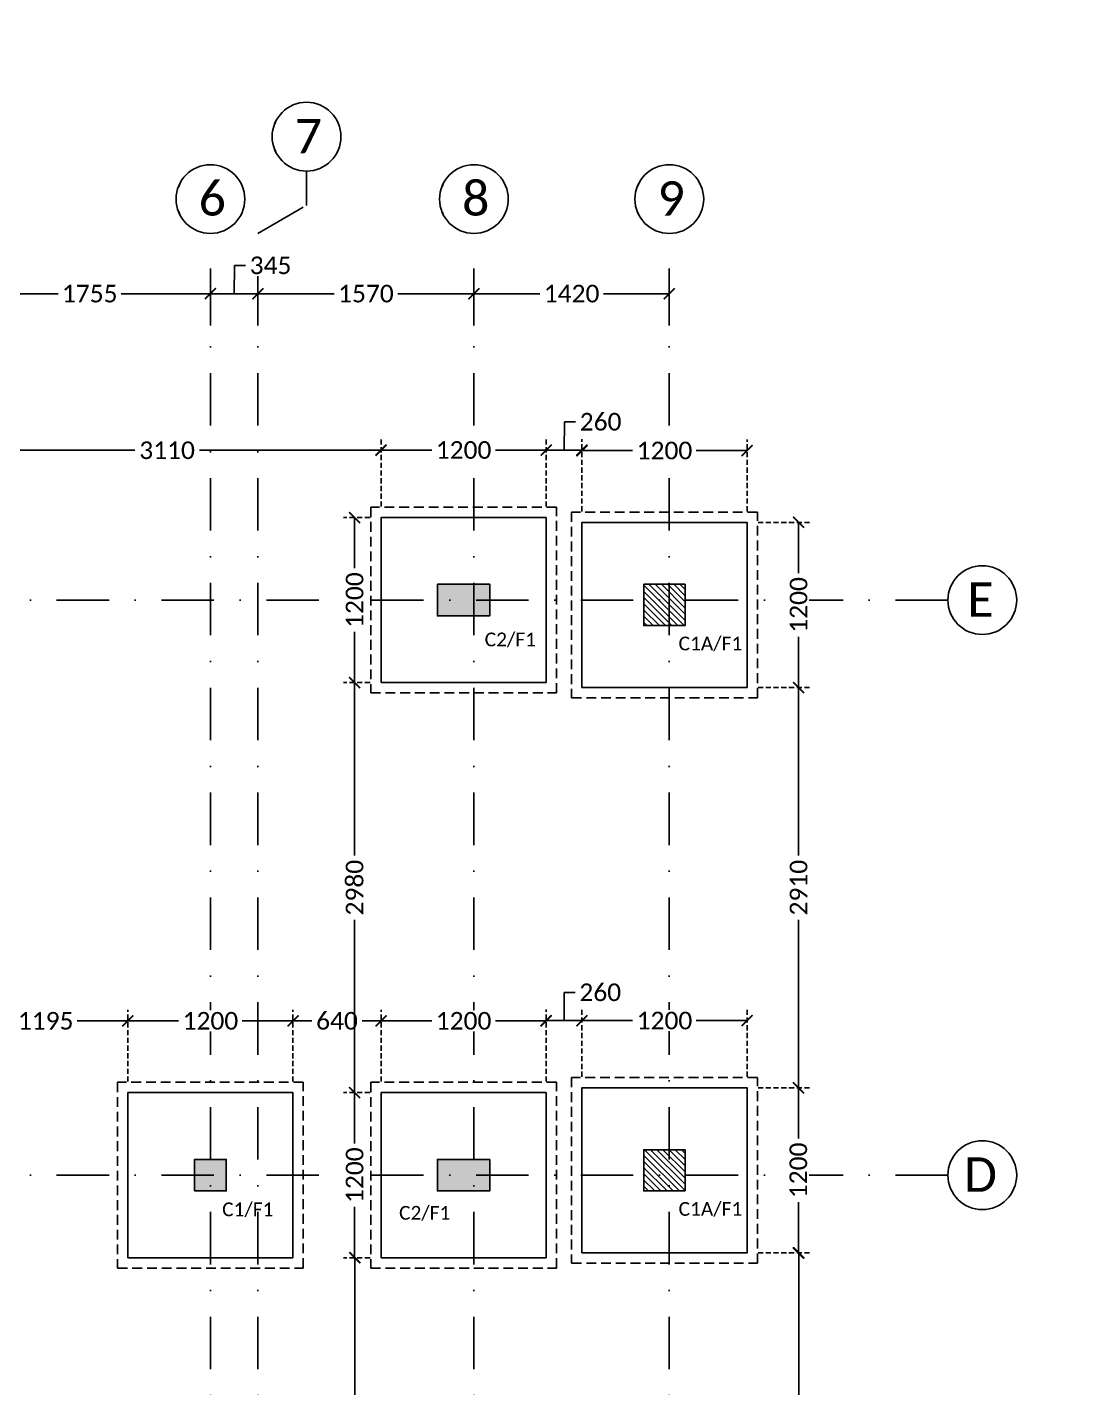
# Model space of a CAD drawing. Header units: millimetres. Extents: x -176651 to 954389, y -469666 to 486614.
# Drawn here: x 263436 to 271064, y 174909 to 184799 of the extents above; entities that cross this region are included whole.
import ezdxf
from ezdxf.xclip import XClip

# ---------------------------------------------------------------- set-up
doc = ezdxf.new("R2010")
doc.units = ezdxf.units.MM
doc.header["$LTSCALE"] = 150
doc.header["$XCLIPFRAME"] = 2
for name, pattern in [('3BHK-W(SB)$0$HIDDEN', [0.375, 0.25, -0.125]), ('DASHDOTX2', [50.8, 25.4, -12.7, 0, -12.7]), ('HIDDEN2', [4.7625, 3.175, -1.5875])]:
    doc.linetypes.add(name, pattern=pattern)
for name, color, linetype in [('ad-Column', 3, 'Continuous'), ('ad-Column Hatch', 125, 'Continuous'), ('ad-Footing line', 2, 'Continuous'), ('ad-Grid', 8, 'DASHDOTX2'), ('ad-PCC line', 8, 'HIDDEN2'), ('ad-RCC', 3, 'Continuous'), ('ad-RCC Hatch', 125, 'Continuous'), ('ad-Road', 2, 'Continuous'), ('ad-Road Hatch', 8, 'Continuous'), ('ad-Text main', 7, 'Continuous')]:
    doc.layers.add(name, color=color, linetype=linetype)
doc.layers.add('ad-External Dimensions', color=5, linetype='Continuous', true_color=0x0000ff)
doc.layers.add('ad-Foundation text', color=6, linetype='Continuous', true_color=0xff00ff)
doc.layers.add('ad-Grid Dimension', color=6, linetype='Continuous', lineweight=0, true_color=0xff00ff)
doc.styles.get("Standard").update_dxf_attribs({"font": 'calibril.ttf'})
doc.dimstyles.new('A-75-DIM-INT (Framing)', dxfattribs={"dimscale": 100, "dimtxt": 1.6, "dimasz": 1, "dimexe": 1, "dimexo": 1, "dimgap": 0.5, "dimtad": 0, "dimdec": 0, "dimdsep": 46, "dimtxsty": 'Standard', "dimblk": 'ARCHTICK', "dimcen": 0.025, "dimclrd": 5, "dimclre": 5, "dimclrt": 256, "dimazin": 2, "dimtfac": 1, "dimtdec": 0, "dimtmove": 1, "dimatfit": 0, "dimldrblk": 'ARCHTICK', "dimfxl": 1, "dimtfill": 1, "dimtolj": 1, "dimtzin": 0, "dimarcsym": 0})

# ---------------------------------------------------------------- blocks, each defined once
blk = doc.blocks.new('A$C4fb60e89')
at = {"layer": 'ad-Road Hatch', "ltscale": 5, "transparency": 33554687}
h = blk.add_hatch(dxfattribs=at)
h.set_pattern_fill('AR-HBONE', color=256, scale=15)
h.set_pattern_definition([(45, (-193247.7, -428758.8), (0, 2155.2615), [4572, -1524]), (135, (-192170.1, -427681.1), (2e-13, 2155.2615), [4572, -1524])])
h.paths.add_polyline_path([(175594.5, -250241), (169177.9, -249341.1), (167473.5, -249057.1), (167473.5, -138693.9), (101313.5, -138693.9), (101313.5, -199953.9), (101307.7, -237994.6), (101040.4, -268291), (101007.7, -280967.7), (101066.4, -293683.6), (101242.5, -311127.2), (100909.9, -319343.6), (100949.1, -333937.5), (100668.7, -366959.6), (100727.3, -390982.9), (100668.7, -404585.6), (100538.2, -420418.5), (100466.5, -428758.8), (92426.2, -427265.5), (92163.5, -427209.5), (92163.5, -321453.9), (24803.5, -321453.9), (24803.5, -412960.5), (15653.5, -411028.6), (15653.5, -321452.2), (-19535.1, -321452.2), (-34427.5, -319476.7), (-65207.4, -315394.6), (-171770.1, -301268.1), (-185853.9, -298333.1), (-193247.7, -296831.5), (-193244, -292907.6), (-191913.8, -285219.4), (-191838.8, -284678.8), (-183397.4, -286393.2), (-169722.9, -289242.8), (-53141.2, -304697.5), (-18730.1, -309262.2), (15653.3, -309262.2), (15653.5, 703.4), (24803.5, 1114.6), (24803.5, -129543.9), (92163.5, -129543.9), (92163.5, 15133.3), (101313.5, 17712.8), (101313.5, -129543.9), (167473.5, -129543.9), (167473.5, 35551.6), (175738, 37855), (175848.8, 28595.3), (175835.8, 25947.4), (175777.1, 14040.5), (175855.3, 2315.8), (175659.7, -18036.1), (175731.4, -34038.6), (175718.4, -46839.2), (175672.7, -63402.4), (175816.2, -82071.9), (175542.3, -106356), (175490.2, -124640.8), (175574.9, -145018.8), (175731.4, -168892), (175796.6, -181268.8), (175796.6, -192667.4), (175744.5, -208200.3), (175829.2, -223276.8), (175887.9, -234871.1)])
h.paths.add_polyline_path([(24803.5, -309263.9), (92163.5, -309263.9), (92163.5, -138693.9), (24803.5, -138693.9)], flags=16)
blk = doc.blocks.new("Plot's Boundary")
at = {"layer": 'ad-Road', "ltscale": 5}
blk.add_blockref('A$C4fb60e89', (191838.8, 428758.8), dxfattribs=at)
blk = doc.blocks.new('A$C42b14ea2')
at = {"layer": 'ad-RCC Hatch', "transparency": 33554687}
h = blk.add_hatch(dxfattribs=at)
h.set_pattern_fill('ANSI31', color=256, scale=10)
h.set_pattern_definition([(45, (8643.536, 7380), (-22.45064, 22.45064), [])])
h.paths.add_polyline_path([(0, 0), (300, 0), (300, 300), (0, 300)])
at = {"layer": 'ad-RCC'}
blk.add_lwpolyline([(0, 0), (300, 0), (300, 300), (0, 300)], close=True, dxfattribs=at)
blk = doc.blocks.new('zw$6AA0')
at = {"layer": 'ad-Column Hatch', "transparency": 33554687}
h = blk.add_hatch(color=256, dxfattribs=at)
h.dxf.hatch_style = 1
h.paths.add_polyline_path([(0, -230), (380, -230), (380, 0), (0, 0)])
at = {"layer": 'ad-Column'}
blk.add_lwpolyline([(0, -230), (380, -230), (380, 0), (0, 0)], close=True, dxfattribs=at)
blk = doc.blocks.new('zw$C199')
at = {"layer": 'ad-Column Hatch', "transparency": 33554687}
h = blk.add_hatch(color=256, dxfattribs=at)
h.dxf.hatch_style = 1
h.paths.add_polyline_path([(0, 0), (230, 0), (230, 230), (0, 230)])
at = {"layer": 'ad-Column'}
blk.add_lwpolyline([(0, 0), (230, 0), (230, 230), (0, 230)], close=True, dxfattribs=at)
blk = doc.blocks.new('1215E_Columns')
at = {"xscale": -1, "rotation": 180.0000000000004}
blk.add_blockref('A$C42b14ea2', (11495, 12355), dxfattribs=at)
at = {"xscale": -1}
blk.add_blockref('A$C42b14ea2', (11795, 7945), dxfattribs=at)
at = {"layer": 'ad-Column', "xscale": -1, "rotation": 359.9999999999996}
blk.add_blockref('zw$6AA0', (10375, 12355), dxfattribs=at)
at = {"layer": 'ad-Column'}
for name, p, rotation in [('zw$C199', (8230, 7945), 359.9999999999996), ('zw$6AA0', (10375, 7945), 179.9999999999996)]:
    blk.add_blockref(name, p, dxfattribs=dict(at, rotation=rotation))
blk = doc.blocks.new('_ArchTick')
at = {"color": 0, "linetype": 'ByBlock', "const_width": 0.15}
blk.add_lwpolyline([(-0.5, -0.5), (0.5, 0.5)], dxfattribs=at)
blk = doc.blocks.new('*D238')
at = {"layer": 'ad-Grid Dimension', "lineweight": -2}
for p, q in [((6590, 14234.9), (6590, 14547.4)), ((8345, 14234.9), (8345, 14547.4)), ((6590, 14467.4), (7239, 14467.4)), ((8345, 14467.4), (7696, 14467.4))]:
    blk.add_line(p, q, dxfattribs=at)
at = {"layer": 'Defpoints', "color": 0}
for p in [(8345, 14467.4), (6590, 14154.9), (8345, 14154.9)]:
    blk.add_point(p, dxfattribs=at)
at = {"layer": 'ad-Grid Dimension', "lineweight": -2, "xscale": 80, "yscale": 80, "zscale": 80, "rotation": 180}
blk.add_blockref('_ArchTick', (6590, 14467.4), dxfattribs=at)
at = {"layer": 'ad-Grid Dimension', "lineweight": -2, "xscale": 80, "yscale": 80, "zscale": 80}
blk.add_blockref('_ArchTick', (8345, 14467.4), dxfattribs=at)
at = {"layer": 'ad-Grid Dimension', "insert": (7467.5, 14467.4), "char_height": 128, "attachment_point": 5, "bg_fill": 3, "box_fill_scale": 1.1, "bg_fill_color": 257, "bg_fill_transparency": 0}
blk.add_mtext('\\A1;1755', dxfattribs=at)
blk = doc.blocks.new('*D239')
at = {"layer": 'ad-Grid Dimension', "lineweight": -2}
for p, q in [((8690, 14234.9), (8690, 14547.4)), ((10260, 14234.9), (10260, 14547.4)), ((8690, 14467.4), (9243.8, 14467.4)), ((10260, 14467.4), (9706.2, 14467.4))]:
    blk.add_line(p, q, dxfattribs=at)
at = {"layer": 'Defpoints', "color": 0}
for p in [(10260, 14467.4), (8690, 14154.9), (10260, 14154.9)]:
    blk.add_point(p, dxfattribs=at)
at = {"layer": 'ad-Grid Dimension', "lineweight": -2, "xscale": 80, "yscale": 80, "zscale": 80, "rotation": 180}
blk.add_blockref('_ArchTick', (8690, 14467.4), dxfattribs=at)
at = {"layer": 'ad-Grid Dimension', "lineweight": -2, "xscale": 80, "yscale": 80, "zscale": 80}
blk.add_blockref('_ArchTick', (10260, 14467.4), dxfattribs=at)
at = {"layer": 'ad-Grid Dimension', "insert": (9475, 14467.4), "char_height": 128, "attachment_point": 5, "bg_fill": 3, "box_fill_scale": 1.1, "bg_fill_color": 257, "bg_fill_transparency": 0}
blk.add_mtext('\\A1;1570', dxfattribs=at)
blk = doc.blocks.new('*D232')
at = {"layer": 'ad-Grid Dimension', "lineweight": -2}
for p, q in [((10260, 14234.9), (10260, 14547.4)), ((11680, 14234.9), (11680, 14547.4)), ((10260, 14467.4), (10738.8, 14467.4)), ((11680, 14467.4), (11201.2, 14467.4))]:
    blk.add_line(p, q, dxfattribs=at)
at = {"layer": 'Defpoints', "color": 0}
for p in [(11680, 14467.4), (10260, 14154.9), (11680, 14154.9)]:
    blk.add_point(p, dxfattribs=at)
at = {"layer": 'ad-Grid Dimension', "lineweight": -2, "xscale": 80, "yscale": 80, "zscale": 80, "rotation": 180}
blk.add_blockref('_ArchTick', (10260, 14467.4), dxfattribs=at)
at = {"layer": 'ad-Grid Dimension', "lineweight": -2, "xscale": 80, "yscale": 80, "zscale": 80}
blk.add_blockref('_ArchTick', (11680, 14467.4), dxfattribs=at)
at = {"layer": 'ad-Grid Dimension', "insert": (10970, 14467.4), "char_height": 128, "attachment_point": 5, "bg_fill": 3, "box_fill_scale": 1.1, "bg_fill_color": 257, "bg_fill_transparency": 0}
blk.add_mtext('\\A1;1420', dxfattribs=at)
blk = doc.blocks.new('*D233')
at = {"layer": 'ad-Grid Dimension', "lineweight": -2}
for p, q in [((8520.9, 14672.8), (8517.5, 14467.4)), ((8600.9, 14672.8), (8520.9, 14672.8)), ((8345, 14234.9), (8345, 14547.4)), ((8690, 14234.9), (8690, 14547.4)), ((8345, 14467.4), (8690, 14467.4))]:
    blk.add_line(p, q, dxfattribs=at)
at = {"layer": 'Defpoints', "color": 0}
for p in [(8690, 14467.4), (8345, 14154.9), (8690, 14154.9)]:
    blk.add_point(p, dxfattribs=at)
at = {"layer": 'ad-Grid Dimension', "lineweight": -2, "xscale": 80, "yscale": 80, "zscale": 80, "rotation": 180}
blk.add_blockref('_ArchTick', (8345, 14467.4), dxfattribs=at)
at = {"layer": 'ad-Grid Dimension', "lineweight": -2, "xscale": 80, "yscale": 80, "zscale": 80}
blk.add_blockref('_ArchTick', (8690, 14467.4), dxfattribs=at)
at = {"layer": 'ad-Grid Dimension', "insert": (8782, 14672.8), "char_height": 128, "attachment_point": 5, "bg_fill": 3, "box_fill_scale": 1.1, "bg_fill_color": 257, "bg_fill_transparency": 0}
blk.add_mtext('\\A1;345', dxfattribs=at)
blk = doc.blocks.new('A$C71157536')
at = {"layer": 'ad-Footing line'}
for points in [[(-790, 11640), (410, 11640), (410, 12840), (-790, 12840)], [(670, 11605), (1870, 11605), (1870, 12805), (670, 12805)], [(-2630, 7460), (-1430, 7460), (-1430, 8660), (-2630, 8660)], [(-790, 7460), (410, 7460), (410, 8660), (-790, 8660)], [(670, 7495), (1870, 7495), (1870, 8695), (670, 8695)]]:
    blk.add_lwpolyline(points, close=True, dxfattribs=at)
at = {"layer": 'ad-PCC line', "ltscale": 0.15}
for points in [[(-865, 11565), (485, 11565), (485, 12915), (-865, 12915)], [(595, 11530), (1945, 11530), (1945, 12880), (595, 12880)], [(-2705, 7385), (-1355, 7385), (-1355, 8735), (-2705, 8735)], [(-865, 7385), (485, 7385), (485, 8735), (-865, 8735)], [(595, 7420), (1945, 7420), (1945, 8770), (595, 8770)]]:
    blk.add_lwpolyline(points, close=True, dxfattribs=at)
blk = doc.blocks.new('A$Cfb9dcffd')
at = {"layer": 'ad-Foundation text', "char_height": 100, "attachment_point": 5}
for s, insert, width in [('\\pxt5;C2/F1', (149.9, 11950.7), 349.312), ('\\pxt5;C1A/F1', (1604, 11921.3), 382.445), ('\\pxt5;C1/F1', (-1758.4, 7808.2), 349.312), ('\\pxt5;C2/F1', (-472.5, 7782.9), 349.312), ('\\pxt5;C1A/F1', (1604, 7811.3), 382.445)]:
    blk.add_mtext(s, dxfattribs=dict(at, insert=insert, width=width))
blk = doc.blocks.new('*D35')
at = {"layer": 'ad-External Dimensions', "linetype": '3BHK-W(SB)$0$HIDDEN', "lineweight": -2}
for p, q in [((9915, -4180), (9723.2, -4180)), ((9915, -5380), (9723.2, -5380))]:
    blk.add_line(p, q, dxfattribs=at)
at = {"layer": 'ad-External Dimensions', "lineweight": -2}
for p, q in [((9803.2, -4180), (9803.2, -4548.8)), ((9803.2, -5380), (9803.2, -5011.2))]:
    blk.add_line(p, q, dxfattribs=at)
at = {"layer": 'Defpoints', "color": 0}
for p in [(9803.2, -4180), (9995, -4180), (9995, -5380)]:
    blk.add_point(p, dxfattribs=at)
at = {"layer": 'ad-External Dimensions', "lineweight": -2, "xscale": 80, "yscale": 80, "zscale": 80}
for p, rotation in [((9803.2, -4180), 90), ((9803.2, -5380), 270)]:
    blk.add_blockref('_ArchTick', p, dxfattribs=dict(at, rotation=rotation))
at = {"layer": 'ad-External Dimensions', "insert": (9803.2, -4780), "char_height": 128, "attachment_point": 5, "rotation": 90, "bg_fill": 3, "box_fill_scale": 1.1, "bg_fill_color": 257, "bg_fill_transparency": 0}
blk.add_mtext('\\A1;1200', dxfattribs=at)
blk = doc.blocks.new('*D36')
at = {"layer": 'ad-External Dimensions', "linetype": '3BHK-W(SB)$0$HIDDEN', "lineweight": -2}
for p, q in [((9915, -5380), (9725, -5380)), ((9915, -7845), (9725, -7845))]:
    blk.add_line(p, q, dxfattribs=at)
at = {"layer": 'ad-External Dimensions', "lineweight": -2}
for p, q in [((9805, -5380), (9805, -6381)), ((9805, -7845), (9805, -6844))]:
    blk.add_line(p, q, dxfattribs=at)
at = {"layer": 'Defpoints', "color": 0}
for p in [(9995, -5380), (9805, -7845), (9995, -7845)]:
    blk.add_point(p, dxfattribs=at)
at = {"layer": 'ad-External Dimensions', "lineweight": -2, "xscale": 80, "yscale": 80, "zscale": 80}
for p, rotation in [((9805, -5380), 90), ((9805, -7845), 270)]:
    blk.add_blockref('_ArchTick', p, dxfattribs=dict(at, rotation=rotation))
at = {"layer": 'ad-External Dimensions', "insert": (9805, -6612.5), "char_height": 128, "attachment_point": 5, "rotation": 90, "bg_fill": 3, "box_fill_scale": 1.1, "bg_fill_color": 257, "bg_fill_transparency": 0}
blk.add_mtext('\\A1;2465', dxfattribs=at)
blk = doc.blocks.new('*D40')
at = {"layer": 'ad-External Dimensions', "linetype": '3BHK-W(SB)$0$HIDDEN', "lineweight": -2}
for p, q in [((9915, 0), (9723.2, 0)), ((9915, -1200), (9723.2, -1200))]:
    blk.add_line(p, q, dxfattribs=at)
at = {"layer": 'ad-External Dimensions', "lineweight": -2}
for p, q in [((9803.2, 0), (9803.2, -368.8)), ((9803.2, -1200), (9803.2, -831.2))]:
    blk.add_line(p, q, dxfattribs=at)
at = {"layer": 'Defpoints', "color": 0}
for p in [(9803.2, 0), (9995, 0), (9995, -1200)]:
    blk.add_point(p, dxfattribs=at)
at = {"layer": 'ad-External Dimensions', "lineweight": -2, "xscale": 80, "yscale": 80, "zscale": 80}
for p, rotation in [((9803.2, 0), 90), ((9803.2, -1200), 270)]:
    blk.add_blockref('_ArchTick', p, dxfattribs=dict(at, rotation=rotation))
at = {"layer": 'ad-External Dimensions', "insert": (9803.2, -600), "char_height": 128, "attachment_point": 5, "rotation": 90, "bg_fill": 3, "box_fill_scale": 1.1, "bg_fill_color": 257, "bg_fill_transparency": 0}
blk.add_mtext('\\A1;1200', dxfattribs=at)
blk = doc.blocks.new('*D41')
at = {"layer": 'ad-External Dimensions', "linetype": '3BHK-W(SB)$0$HIDDEN', "lineweight": -2}
for p, q in [((9915, -1200), (9723.2, -1200)), ((9915, -4180), (9723.2, -4180))]:
    blk.add_line(p, q, dxfattribs=at)
at = {"layer": 'ad-External Dimensions', "lineweight": -2}
for p, q in [((9803.2, -1200), (9803.2, -2455.8)), ((9803.2, -4180), (9803.2, -2924.2))]:
    blk.add_line(p, q, dxfattribs=at)
at = {"layer": 'Defpoints', "color": 0}
for p in [(9803.2, -1200), (9995, -1200), (9995, -4180)]:
    blk.add_point(p, dxfattribs=at)
at = {"layer": 'ad-External Dimensions', "lineweight": -2, "xscale": 80, "yscale": 80, "zscale": 80}
for p, rotation in [((9803.2, -1200), 90), ((9803.2, -4180), 270)]:
    blk.add_blockref('_ArchTick', p, dxfattribs=dict(at, rotation=rotation))
at = {"layer": 'ad-External Dimensions', "insert": (9803.2, -2690), "char_height": 128, "attachment_point": 5, "rotation": 90, "bg_fill": 3, "box_fill_scale": 1.1, "bg_fill_color": 257, "bg_fill_transparency": 0}
blk.add_mtext('\\A1;2980', dxfattribs=at)
blk = doc.blocks.new('*D42')
at = {"layer": 'ad-External Dimensions', "linetype": '3BHK-W(SB)$0$HIDDEN', "lineweight": -2}
for p, q in [((6885, 230), (6885, 568.7)), ((9995, 80), (9995, 568.7))]:
    blk.add_line(p, q, dxfattribs=at)
at = {"layer": 'ad-External Dimensions', "lineweight": -2}
for p, q in [((6885, 488.7), (8205, 488.7)), ((9995, 488.7), (8675, 488.7))]:
    blk.add_line(p, q, dxfattribs=at)
at = {"layer": 'Defpoints', "color": 0}
for p in [(9995, 488.7), (6885, 150), (9995, 0)]:
    blk.add_point(p, dxfattribs=at)
at = {"layer": 'ad-External Dimensions', "lineweight": -2, "xscale": 80, "yscale": 80, "zscale": 80, "rotation": 180}
blk.add_blockref('_ArchTick', (6885, 488.7), dxfattribs=at)
at = {"layer": 'ad-External Dimensions', "lineweight": -2, "xscale": 80, "yscale": 80, "zscale": 80}
blk.add_blockref('_ArchTick', (9995, 488.7), dxfattribs=at)
at = {"layer": 'ad-External Dimensions', "insert": (8440, 488.7), "char_height": 128, "attachment_point": 5, "bg_fill": 3, "box_fill_scale": 1.1, "bg_fill_color": 257, "bg_fill_transparency": 0}
blk.add_mtext('\\A1;3110', dxfattribs=at)
blk = doc.blocks.new('*D43')
at = {"layer": 'ad-External Dimensions', "linetype": '3BHK-W(SB)$0$HIDDEN', "lineweight": -2}
for p, q in [((9995, 80), (9995, 570.6)), ((11195, 80), (11195, 570.6))]:
    blk.add_line(p, q, dxfattribs=at)
at = {"layer": 'ad-External Dimensions', "lineweight": -2}
for p, q in [((9995, 490.6), (10363.8, 490.6)), ((11195, 490.6), (10826.2, 490.6))]:
    blk.add_line(p, q, dxfattribs=at)
at = {"layer": 'Defpoints', "color": 0}
for p in [(11195, 490.6), (9995, 0), (11195, 0)]:
    blk.add_point(p, dxfattribs=at)
at = {"layer": 'ad-External Dimensions', "lineweight": -2, "xscale": 80, "yscale": 80, "zscale": 80, "rotation": 180}
blk.add_blockref('_ArchTick', (9995, 490.6), dxfattribs=at)
at = {"layer": 'ad-External Dimensions', "lineweight": -2, "xscale": 80, "yscale": 80, "zscale": 80}
blk.add_blockref('_ArchTick', (11195, 490.6), dxfattribs=at)
at = {"layer": 'ad-External Dimensions', "insert": (10595, 490.6), "char_height": 128, "attachment_point": 5, "bg_fill": 3, "box_fill_scale": 1.1, "bg_fill_color": 257, "bg_fill_transparency": 0}
blk.add_mtext('\\A1;1200', dxfattribs=at)
blk = doc.blocks.new('*D44')
at = {"layer": 'ad-External Dimensions', "lineweight": -2}
for p, q in [((11327.8, 696), (11325, 490.6)), ((11407.8, 696), (11327.8, 696)), ((11195, 490.6), (11455, 490.6))]:
    blk.add_line(p, q, dxfattribs=at)
at = {"layer": 'ad-External Dimensions', "linetype": '3BHK-W(SB)$0$HIDDEN', "lineweight": -2}
for p, q in [((11195, 80), (11195, 570.6)), ((11455, 45), (11455, 570.6))]:
    blk.add_line(p, q, dxfattribs=at)
at = {"layer": 'Defpoints', "color": 0}
for p in [(11455, 490.6), (11195, 0), (11455, -35)]:
    blk.add_point(p, dxfattribs=at)
at = {"layer": 'ad-External Dimensions', "lineweight": -2, "xscale": 80, "yscale": 80, "zscale": 80, "rotation": 180}
blk.add_blockref('_ArchTick', (11195, 490.6), dxfattribs=at)
at = {"layer": 'ad-External Dimensions', "lineweight": -2, "xscale": 80, "yscale": 80, "zscale": 80}
blk.add_blockref('_ArchTick', (11455, 490.6), dxfattribs=at)
at = {"layer": 'ad-External Dimensions', "insert": (11590.9, 696), "char_height": 128, "attachment_point": 5, "bg_fill": 3, "box_fill_scale": 1.1, "bg_fill_color": 257, "bg_fill_transparency": 0}
blk.add_mtext('\\A1;260', dxfattribs=at)
blk = doc.blocks.new('*D45')
at = {"layer": 'ad-External Dimensions', "linetype": '3BHK-W(SB)$0$HIDDEN', "lineweight": -2}
for p, q in [((11455, 45), (11455, 566.8)), ((12655, 45), (12655, 566.8))]:
    blk.add_line(p, q, dxfattribs=at)
at = {"layer": 'ad-External Dimensions', "lineweight": -2}
for p, q in [((11455, 486.8), (11823.8, 486.8)), ((12655, 486.8), (12286.2, 486.8))]:
    blk.add_line(p, q, dxfattribs=at)
at = {"layer": 'Defpoints', "color": 0}
for p in [(12655, 486.8), (11455, -35), (12655, -35)]:
    blk.add_point(p, dxfattribs=at)
at = {"layer": 'ad-External Dimensions', "lineweight": -2, "xscale": 80, "yscale": 80, "zscale": 80, "rotation": 180}
blk.add_blockref('_ArchTick', (11455, 486.8), dxfattribs=at)
at = {"layer": 'ad-External Dimensions', "lineweight": -2, "xscale": 80, "yscale": 80, "zscale": 80}
blk.add_blockref('_ArchTick', (12655, 486.8), dxfattribs=at)
at = {"layer": 'ad-External Dimensions', "insert": (12055, 486.8), "char_height": 128, "attachment_point": 5, "bg_fill": 3, "box_fill_scale": 1.1, "bg_fill_color": 257, "bg_fill_transparency": 0}
blk.add_mtext('\\A1;1200', dxfattribs=at)
blk = doc.blocks.new('*D46')
at = {"layer": 'ad-External Dimensions', "linetype": '3BHK-W(SB)$0$HIDDEN', "lineweight": -2}
for p, q in [((12735, -35), (13110, -35)), ((12735, -1235), (13110, -1235))]:
    blk.add_line(p, q, dxfattribs=at)
at = {"layer": 'ad-External Dimensions', "lineweight": -2}
for p, q in [((13030, -35), (13030, -403.8)), ((13030, -1235), (13030, -866.2))]:
    blk.add_line(p, q, dxfattribs=at)
at = {"layer": 'Defpoints', "color": 0}
for p in [(12655, -35), (12655, -1235), (13030, -1235)]:
    blk.add_point(p, dxfattribs=at)
at = {"layer": 'ad-External Dimensions', "lineweight": -2, "xscale": 80, "yscale": 80, "zscale": 80}
for p, rotation in [((13030, -35), 90), ((13030, -1235), 270)]:
    blk.add_blockref('_ArchTick', p, dxfattribs=dict(at, rotation=rotation))
at = {"layer": 'ad-External Dimensions', "insert": (13030, -635), "char_height": 128, "attachment_point": 5, "rotation": 90, "bg_fill": 3, "box_fill_scale": 1.1, "bg_fill_color": 257, "bg_fill_transparency": 0}
blk.add_mtext('\\A1;1200', dxfattribs=at)
blk = doc.blocks.new('*D47')
at = {"layer": 'ad-External Dimensions', "linetype": '3BHK-W(SB)$0$HIDDEN', "lineweight": -2}
for p, q in [((12735, -1235), (13110, -1235)), ((12735, -4145), (13110, -4145))]:
    blk.add_line(p, q, dxfattribs=at)
at = {"layer": 'ad-External Dimensions', "lineweight": -2}
for p, q in [((13030, -1235), (13030, -2455.8)), ((13030, -4145), (13030, -2924.2))]:
    blk.add_line(p, q, dxfattribs=at)
at = {"layer": 'Defpoints', "color": 0}
for p in [(12655, -1235), (12655, -4145), (13030, -4145)]:
    blk.add_point(p, dxfattribs=at)
at = {"layer": 'ad-External Dimensions', "lineweight": -2, "xscale": 80, "yscale": 80, "zscale": 80}
for p, rotation in [((13030, -1235), 90), ((13030, -4145), 270)]:
    blk.add_blockref('_ArchTick', p, dxfattribs=dict(at, rotation=rotation))
at = {"layer": 'ad-External Dimensions', "insert": (13030, -2690), "char_height": 128, "attachment_point": 5, "rotation": 90, "bg_fill": 3, "box_fill_scale": 1.1, "bg_fill_color": 257, "bg_fill_transparency": 0}
blk.add_mtext('\\A1;2910', dxfattribs=at)
blk = doc.blocks.new('*D48')
at = {"layer": 'ad-External Dimensions', "linetype": '3BHK-W(SB)$0$HIDDEN', "lineweight": -2}
for p, q in [((12735, -4145), (13108.2, -4145)), ((12735, -5345), (13108.2, -5345))]:
    blk.add_line(p, q, dxfattribs=at)
at = {"layer": 'ad-External Dimensions', "lineweight": -2}
for p, q in [((13028.2, -4145), (13028.2, -4513.8)), ((13028.2, -5345), (13028.2, -4976.2))]:
    blk.add_line(p, q, dxfattribs=at)
at = {"layer": 'Defpoints', "color": 0}
for p in [(12655, -4145), (12655, -5345), (13028.2, -5345)]:
    blk.add_point(p, dxfattribs=at)
at = {"layer": 'ad-External Dimensions', "lineweight": -2, "xscale": 80, "yscale": 80, "zscale": 80}
for p, rotation in [((13028.2, -4145), 90), ((13028.2, -5345), 270)]:
    blk.add_blockref('_ArchTick', p, dxfattribs=dict(at, rotation=rotation))
at = {"layer": 'ad-External Dimensions', "insert": (13028.2, -4745), "char_height": 128, "attachment_point": 5, "rotation": 90, "bg_fill": 3, "box_fill_scale": 1.1, "bg_fill_color": 257, "bg_fill_transparency": 0}
blk.add_mtext('\\A1;1200', dxfattribs=at)
blk = doc.blocks.new('*D49')
at = {"layer": 'ad-External Dimensions', "linetype": '3BHK-W(SB)$0$HIDDEN', "lineweight": -2}
for p, q in [((12735, -5345), (13111.9, -5345)), ((12735, -7880), (13111.9, -7880))]:
    blk.add_line(p, q, dxfattribs=at)
at = {"layer": 'ad-External Dimensions', "lineweight": -2}
for p, q in [((13031.9, -5345), (13031.9, -6381)), ((13031.9, -7880), (13031.9, -6844))]:
    blk.add_line(p, q, dxfattribs=at)
at = {"layer": 'Defpoints', "color": 0}
for p in [(12655, -5345), (12655, -7880), (13031.9, -7880)]:
    blk.add_point(p, dxfattribs=at)
at = {"layer": 'ad-External Dimensions', "lineweight": -2, "xscale": 80, "yscale": 80, "zscale": 80}
for p, rotation in [((13031.9, -5345), 90), ((13031.9, -7880), 270)]:
    blk.add_blockref('_ArchTick', p, dxfattribs=dict(at, rotation=rotation))
at = {"layer": 'ad-External Dimensions', "insert": (13031.9, -6612.5), "char_height": 128, "attachment_point": 5, "rotation": 90, "bg_fill": 3, "box_fill_scale": 1.1, "bg_fill_color": 257, "bg_fill_transparency": 0}
blk.add_mtext('\\A1;2535', dxfattribs=at)
blk = doc.blocks.new('*D74')
at = {"layer": 'ad-External Dimensions', "linetype": '3BHK-W(SB)$0$HIDDEN', "lineweight": -2}
for p, q in [((6960, -3875), (6960, -3578.5)), ((8155, -4100), (8155, -3578.5))]:
    blk.add_line(p, q, dxfattribs=at)
at = {"layer": 'ad-External Dimensions', "lineweight": -2}
for p, q in [((6960, -3658.5), (7329, -3658.5)), ((8155, -3658.5), (7786, -3658.5))]:
    blk.add_line(p, q, dxfattribs=at)
at = {"layer": 'Defpoints', "color": 0}
for p in [(8155, -3658.5), (6960, -3955), (8155, -4180)]:
    blk.add_point(p, dxfattribs=at)
at = {"layer": 'ad-External Dimensions', "lineweight": -2, "xscale": 80, "yscale": 80, "zscale": 80, "rotation": 180}
blk.add_blockref('_ArchTick', (6960, -3658.5), dxfattribs=at)
at = {"layer": 'ad-External Dimensions', "lineweight": -2, "xscale": 80, "yscale": 80, "zscale": 80}
blk.add_blockref('_ArchTick', (8155, -3658.5), dxfattribs=at)
at = {"layer": 'ad-External Dimensions', "insert": (7557.5, -3658.5), "char_height": 128, "attachment_point": 5, "bg_fill": 3, "box_fill_scale": 1.1, "bg_fill_color": 257, "bg_fill_transparency": 0}
blk.add_mtext('\\A1;1195', dxfattribs=at)
blk = doc.blocks.new('*D75')
at = {"layer": 'ad-External Dimensions', "linetype": '3BHK-W(SB)$0$HIDDEN', "lineweight": -2}
for p, q in [((8155, -4100), (8155, -3578.5)), ((9355, -4100), (9355, -3578.5))]:
    blk.add_line(p, q, dxfattribs=at)
at = {"layer": 'ad-External Dimensions', "lineweight": -2}
for p, q in [((8155, -3658.5), (8523.8, -3658.5)), ((9355, -3658.5), (8986.2, -3658.5))]:
    blk.add_line(p, q, dxfattribs=at)
at = {"layer": 'Defpoints', "color": 0}
for p in [(8155, -3658.5), (8155, -4180), (9355, -4180)]:
    blk.add_point(p, dxfattribs=at)
at = {"layer": 'ad-External Dimensions', "lineweight": -2, "xscale": 80, "yscale": 80, "zscale": 80, "rotation": 180}
blk.add_blockref('_ArchTick', (8155, -3658.5), dxfattribs=at)
at = {"layer": 'ad-External Dimensions', "lineweight": -2, "xscale": 80, "yscale": 80, "zscale": 80}
blk.add_blockref('_ArchTick', (9355, -3658.5), dxfattribs=at)
at = {"layer": 'ad-External Dimensions', "insert": (8755, -3658.5), "char_height": 128, "attachment_point": 5, "bg_fill": 3, "box_fill_scale": 1.1, "bg_fill_color": 257, "bg_fill_transparency": 0}
blk.add_mtext('\\A1;1200', dxfattribs=at)
blk = doc.blocks.new('*D76')
at = {"layer": 'ad-External Dimensions', "linetype": '3BHK-W(SB)$0$HIDDEN', "lineweight": -2}
for p, q in [((9355, -4100), (9355, -3578.5)), ((9995, -4100), (9995, -3578.5))]:
    blk.add_line(p, q, dxfattribs=at)
at = {"layer": 'ad-External Dimensions', "lineweight": -2}
for p, q in [((9355, -3658.5), (9491.4, -3658.5)), ((9995, -3658.5), (9858.6, -3658.5))]:
    blk.add_line(p, q, dxfattribs=at)
at = {"layer": 'Defpoints', "color": 0}
for p in [(9995, -3658.5), (9355, -4180), (9995, -4180)]:
    blk.add_point(p, dxfattribs=at)
at = {"layer": 'ad-External Dimensions', "lineweight": -2, "xscale": 80, "yscale": 80, "zscale": 80, "rotation": 180}
blk.add_blockref('_ArchTick', (9355, -3658.5), dxfattribs=at)
at = {"layer": 'ad-External Dimensions', "lineweight": -2, "xscale": 80, "yscale": 80, "zscale": 80}
blk.add_blockref('_ArchTick', (9995, -3658.5), dxfattribs=at)
at = {"layer": 'ad-External Dimensions', "insert": (9675, -3658.5), "char_height": 128, "attachment_point": 5, "bg_fill": 3, "box_fill_scale": 1.1, "bg_fill_color": 257, "bg_fill_transparency": 0}
blk.add_mtext('\\A1;640', dxfattribs=at)
blk = doc.blocks.new('*D77')
at = {"layer": 'ad-External Dimensions', "linetype": '3BHK-W(SB)$0$HIDDEN', "lineweight": -2}
for p, q in [((9995, -4100), (9995, -3578.5)), ((11195, -4100), (11195, -3578.5))]:
    blk.add_line(p, q, dxfattribs=at)
at = {"layer": 'ad-External Dimensions', "lineweight": -2}
for p, q in [((9995, -3658.5), (10363.8, -3658.5)), ((11195, -3658.5), (10826.2, -3658.5))]:
    blk.add_line(p, q, dxfattribs=at)
at = {"layer": 'Defpoints', "color": 0}
for p in [(11195, -3658.5), (9995, -4180), (11195, -4180)]:
    blk.add_point(p, dxfattribs=at)
at = {"layer": 'ad-External Dimensions', "lineweight": -2, "xscale": 80, "yscale": 80, "zscale": 80, "rotation": 180}
blk.add_blockref('_ArchTick', (9995, -3658.5), dxfattribs=at)
at = {"layer": 'ad-External Dimensions', "lineweight": -2, "xscale": 80, "yscale": 80, "zscale": 80}
blk.add_blockref('_ArchTick', (11195, -3658.5), dxfattribs=at)
at = {"layer": 'ad-External Dimensions', "insert": (10595, -3658.5), "char_height": 128, "attachment_point": 5, "bg_fill": 3, "box_fill_scale": 1.1, "bg_fill_color": 257, "bg_fill_transparency": 0}
blk.add_mtext('\\A1;1200', dxfattribs=at)
blk = doc.blocks.new('*D78')
at = {"layer": 'ad-External Dimensions', "lineweight": -2}
for p, q in [((11325.3, -3451.2), (11325, -3656.6)), ((11405.3, -3451.2), (11325.3, -3451.2)), ((11195, -3656.6), (11455, -3656.6))]:
    blk.add_line(p, q, dxfattribs=at)
at = {"layer": 'ad-External Dimensions', "linetype": '3BHK-W(SB)$0$HIDDEN', "lineweight": -2}
for p, q in [((11195, -4100), (11195, -3576.6)), ((11455, -4065), (11455, -3576.6))]:
    blk.add_line(p, q, dxfattribs=at)
at = {"layer": 'Defpoints', "color": 0}
for p in [(11455, -3656.6), (11455, -4145), (11195, -4180)]:
    blk.add_point(p, dxfattribs=at)
at = {"layer": 'ad-External Dimensions', "lineweight": -2, "xscale": 80, "yscale": 80, "zscale": 80, "rotation": 180}
blk.add_blockref('_ArchTick', (11195, -3656.6), dxfattribs=at)
at = {"layer": 'ad-External Dimensions', "lineweight": -2, "xscale": 80, "yscale": 80, "zscale": 80}
blk.add_blockref('_ArchTick', (11455, -3656.6), dxfattribs=at)
at = {"layer": 'ad-External Dimensions', "insert": (11588.4, -3451.2), "char_height": 128, "attachment_point": 5, "bg_fill": 3, "box_fill_scale": 1.1, "bg_fill_color": 257, "bg_fill_transparency": 0}
blk.add_mtext('\\A1;260', dxfattribs=at)
blk = doc.blocks.new('*D79')
at = {"layer": 'ad-External Dimensions', "linetype": '3BHK-W(SB)$0$HIDDEN', "lineweight": -2}
for p, q in [((11455, -4065), (11455, -3576.6)), ((12655, -4065), (12655, -3576.6))]:
    blk.add_line(p, q, dxfattribs=at)
at = {"layer": 'ad-External Dimensions', "lineweight": -2}
for p, q in [((11455, -3656.6), (11823.8, -3656.6)), ((12655, -3656.6), (12286.2, -3656.6))]:
    blk.add_line(p, q, dxfattribs=at)
at = {"layer": 'Defpoints', "color": 0}
for p in [(12655, -3656.6), (11455, -4145), (12655, -4145)]:
    blk.add_point(p, dxfattribs=at)
at = {"layer": 'ad-External Dimensions', "lineweight": -2, "xscale": 80, "yscale": 80, "zscale": 80, "rotation": 180}
blk.add_blockref('_ArchTick', (11455, -3656.6), dxfattribs=at)
at = {"layer": 'ad-External Dimensions', "lineweight": -2, "xscale": 80, "yscale": 80, "zscale": 80}
blk.add_blockref('_ArchTick', (12655, -3656.6), dxfattribs=at)
at = {"layer": 'ad-External Dimensions', "insert": (12055, -3656.6), "char_height": 128, "attachment_point": 5, "bg_fill": 3, "box_fill_scale": 1.1, "bg_fill_color": 257, "bg_fill_transparency": 0}
blk.add_mtext('\\A1;1200', dxfattribs=at)
blk = doc.blocks.new('1215E_Grid')
at = {"layer": 'ad-Grid', "ltscale": 0.1}
for points in [[(8345, -4020), (8345, 14905)], [(10260, -4020), (10260, 14905)], [(11680, -4020), (11680, 14905)], [(13705, 12240), (-1950, 12240)], [(13705, 8060), (-1950, 8060)]]:
    blk.add_lwpolyline(points, dxfattribs=at)
at = {"layer": 'ad-Text main', "char_height": 250, "width": 227.385, "attachment_point": 5, "bg_fill": 2}
for s, insert in [('{\\fCalibri|b0|i0|c0|p34;6}', (8358.5, 15159)), ('{\\fCalibri|b0|i0|c0|p34;8}', (10273.5, 15159)), ('{\\fCalibri|b0|i0|c0|p34;9}', (11693.5, 15159)), ('{\\fCalibri|b0|i0|c0|p34;E}', (13941.5, 12244)), ('{\\fCalibri|b0|i0|c0|p34;D}', (13941.5, 8064))]:
    blk.add_mtext(s, dxfattribs=dict(at, insert=insert))
at = {"layer": 'ad-Grid Dimension'}
for base, p1, p2, picture, middle in [((8345, 14467.4), (6590, 14154.9), (8345, 14154.9), '*D238', (7467.5, 14467.4)), ((10260, 14467.4), (8690, 14154.9), (10260, 14154.9), '*D239', (9475, 14467.4))]:
    dim = blk.add_linear_dim(base=base, p1=p1, p2=p2, dimstyle='A-75-DIM-INT (Framing)', override={"dimscale": 80, "dimblk": 'ArchTick', "dimclrd": 256, "dimclre": 256, "dimfxl": 10, "dimtfill": 1, "dimtfillclr": 0}, dxfattribs=at)
    dim.commit()
    dim.dimension.update_dxf_attribs({"geometry": picture, "text_midpoint": middle})
at = {"layer": 'ad-Grid', "ltscale": 0.1}
blk.add_lwpolyline([(9043.6, -4473.6), (9043.6, -4223.6), (8690, -4020), (8690, 14905), (9043.6, 15108.6), (9043.6, 15358.6)], dxfattribs=at)
at = {"layer": 'ad-Grid', "color": 7, "linetype": 'ByBlock'}
for centre in [(8345, 15155), (10260, 15155), (11680, 15155), (13955, 12240), (13955, 8060)]:
    blk.add_circle(centre, 250, dxfattribs=at)
at = {"layer": 'ad-Grid Dimension'}
dim = blk.add_linear_dim(base=(11680, 14467.4), p1=(10260, 14154.9), p2=(11680, 14154.9), dimstyle='A-75-DIM-INT (Framing)', override={"dimscale": 80, "dimblk": 'ArchTick', "dimclrd": 256, "dimclre": 256, "dimfxl": 10, "dimtfill": 1, "dimtfillclr": 0}, dxfattribs=at)
dim.commit()
dim.dimension.update_dxf_attribs({"geometry": '*D232', "text_midpoint": (10970, 14467.4)})
at = {"layer": 'ad-Text main', "insert": (9057, 15612.6), "char_height": 250, "width": 227.385, "attachment_point": 5, "bg_fill": 2}
blk.add_mtext('{\\fCalibri|b0|i0|c0|p34;7}', dxfattribs=at)
at = {"layer": 'ad-Grid Dimension'}
dim = blk.add_linear_dim(base=(8690, 14467.4), p1=(8345, 14154.9), p2=(8690, 14154.9), dimstyle='A-75-DIM-INT (Framing)', override={"dimscale": 80, "dimblk": 'ArchTick', "dimclrd": 256, "dimclre": 256, "dimfxl": 10, "dimtfill": 1, "dimtfillclr": 0}, dxfattribs=at)
dim.commit()
dim.dimension.update_dxf_attribs({"geometry": '*D233', "text_midpoint": (8640.9, 14672.8), "dimtype": 128})
at = {"layer": 'ad-Grid', "color": 7, "linetype": 'ByBlock'}
blk.add_circle((9043.6, 15608.6), 250, dxfattribs=at)
blk = doc.blocks.new('A$C5844eb12')
at = {"layer": 'ad-External Dimensions'}
for base, p1, p2, picture, middle in [((9995, 488.7), (6885, 150), (9995, 0), '*D42', (8440, 488.7)), ((8155, -3658.5), (6960, -3955), (8155, -4180), '*D74', (7557.5, -3658.5))]:
    dim = blk.add_linear_dim(base=base, p1=p1, p2=p2, dimstyle='A-75-DIM-INT (Framing)', override={"dimscale": 80, "dimclrd": 256, "dimclre": 256, "dimfxl": 10}, dxfattribs=at)
    dim.commit()
    dim.dimension.update_dxf_attribs({"geometry": picture, "text_midpoint": middle})
for base, p1, p2, picture, middle in [((11195, 490.6), (9995, 0), (11195, 0), '*D43', (10595, 490.6)), ((8155, -3658.5), (9355, -4180), (8155, -4180), '*D75', (8755, -3658.5))]:
    dim = blk.add_linear_dim(base=base, p1=p1, p2=p2, dimstyle='A-75-DIM-INT (Framing)', override={"dimscale": 80, "dimclrd": 256, "dimclre": 256, "dimfxl": 10}, dxfattribs=at)
    dim.commit()
    dim.dimension.update_dxf_attribs({"geometry": picture, "text_midpoint": middle})
dim = blk.add_linear_dim(base=(11455, 490.6), p1=(11195, 0), p2=(11455, -35), dimstyle='A-75-DIM-INT (Framing)', override={"dimscale": 80, "dimclrd": 256, "dimclre": 256, "dimfxl": 10}, dxfattribs=at)
dim.commit()
dim.dimension.update_dxf_attribs({"geometry": '*D44', "text_midpoint": (11447.8, 696), "dimtype": 128})
dim = blk.add_linear_dim(base=(9803.2, 0), p1=(9995, -1200), p2=(9995, 0), angle=90, dimstyle='A-75-DIM-INT (Framing)', override={"dimscale": 80, "dimclrd": 256, "dimclre": 256, "dimfxl": 10}, dxfattribs=at)
dim.commit()
dim.dimension.update_dxf_attribs({"geometry": '*D40', "text_midpoint": (9803.2, -600)})
dim = blk.add_linear_dim(base=(9995, -3658.5), p1=(9355, -4180), p2=(9995, -4180), dimstyle='A-75-DIM-INT (Framing)', override={"dimscale": 80, "dimclrd": 256, "dimclre": 256, "dimfxl": 10}, dxfattribs=at)
dim.commit()
dim.dimension.update_dxf_attribs({"geometry": '*D76', "text_midpoint": (9675, -3658.5)})
for base, p1, p2, picture, middle in [((12655, 486.8), (11455, -35), (12655, -35), '*D45', (12055, 486.8)), ((11195, -3658.5), (9995, -4180), (11195, -4180), '*D77', (10595, -3658.5))]:
    dim = blk.add_linear_dim(base=base, p1=p1, p2=p2, dimstyle='A-75-DIM-INT (Framing)', override={"dimscale": 80, "dimclrd": 256, "dimclre": 256, "dimfxl": 10}, dxfattribs=at)
    dim.commit()
    dim.dimension.update_dxf_attribs({"geometry": picture, "text_midpoint": middle})
for base, p1, p2, picture, middle in [((13030, -1235), (12655, -35), (12655, -1235), '*D46', (13030, -635)), ((9803.2, -4180), (9995, -5380), (9995, -4180), '*D35', (9803.2, -4780))]:
    dim = blk.add_linear_dim(base=base, p1=p1, p2=p2, angle=90, dimstyle='A-75-DIM-INT (Framing)', override={"dimscale": 80, "dimclrd": 256, "dimclre": 256, "dimfxl": 10}, dxfattribs=at)
    dim.commit()
    dim.dimension.update_dxf_attribs({"geometry": picture, "text_midpoint": middle})
dim = blk.add_linear_dim(base=(11455, -3656.6), p1=(11195, -4180), p2=(11455, -4145), dimstyle='A-75-DIM-INT (Framing)', override={"dimscale": 80, "dimclrd": 256, "dimclre": 256, "dimfxl": 10}, dxfattribs=at)
dim.commit()
dim.dimension.update_dxf_attribs({"geometry": '*D78', "text_midpoint": (11445.3, -3451.2), "dimtype": 128})
for base, p1, p2, picture, middle in [((9803.2, -1200), (9995, -4180), (9995, -1200), '*D41', (9803.2, -2690)), ((13030, -4145), (12655, -1235), (12655, -4145), '*D47', (13030, -2690)), ((9805, -7845), (9995, -5380), (9995, -7845), '*D36', (9805, -6612.5))]:
    dim = blk.add_linear_dim(base=base, p1=p1, p2=p2, angle=90, dimstyle='A-75-DIM-INT (Framing)', override={"dimscale": 80, "dimclrd": 256, "dimclre": 256, "dimfxl": 10}, dxfattribs=at)
    dim.commit()
    dim.dimension.update_dxf_attribs({"geometry": picture, "text_midpoint": middle})
dim = blk.add_linear_dim(base=(13028.2, -5345), p1=(12655, -4145), p2=(12655, -5345), angle=90, dimstyle='A-75-DIM-INT (Framing)', override={"dimscale": 80, "dimclrd": 256, "dimclre": 256, "dimfxl": 10}, dxfattribs=at)
dim.commit()
dim.dimension.update_dxf_attribs({"geometry": '*D48', "text_midpoint": (13028.2, -4745)})
dim = blk.add_linear_dim(base=(12655, -3656.6), p1=(11455, -4145), p2=(12655, -4145), dimstyle='A-75-DIM-INT (Framing)', override={"dimscale": 80, "dimclrd": 256, "dimclre": 256, "dimfxl": 10}, dxfattribs=at)
dim.commit()
dim.dimension.update_dxf_attribs({"geometry": '*D79', "text_midpoint": (12055, -3656.6)})
dim = blk.add_linear_dim(base=(13031.9, -7880), p1=(12655, -5345), p2=(12655, -7880), angle=90, dimstyle='A-75-DIM-INT (Framing)', override={"dimscale": 80, "dimclrd": 256, "dimclre": 256, "dimfxl": 10}, dxfattribs=at)
dim.commit()
dim.dimension.update_dxf_attribs({"geometry": '*D49', "text_midpoint": (13031.9, -6612.5)})

msp = doc.modelspace()

# ---------------------------------------------------------------- block references
ref = msp.add_blockref("Plot's Boundary", (0, 0))
XClip(ref).set_block_clipping_path([(245322.2775057808, 154244.8999686334), (289002.2775057808, 204914.8999686334)])

# ---------------------------------------------------------------- next in the draw order: block references
msp.add_blockref('1215E_Columns', (256422.3, 168394.9))

# ---------------------------------------------------------------- next in the draw order: block references
msp.add_blockref('1215E_Grid', (256422.3, 168394.9))

# ---------------------------------------------------------------- next in the draw order: block references
msp.add_blockref('A$C71157536', (266797.3, 168394.9))
at = {"layer": 'ad-Foundation text'}
msp.add_blockref('A$Cfb9dcffd', (266797.3, 168394.9), dxfattribs=at)

# ---------------------------------------------------------------- next in the draw order: block references
at = {"layer": 'ad-External Dimensions'}
msp.add_blockref('A$C5844eb12', (256012.3, 181234.9), dxfattribs=at)

doc.saveas('drawing.dxf')
